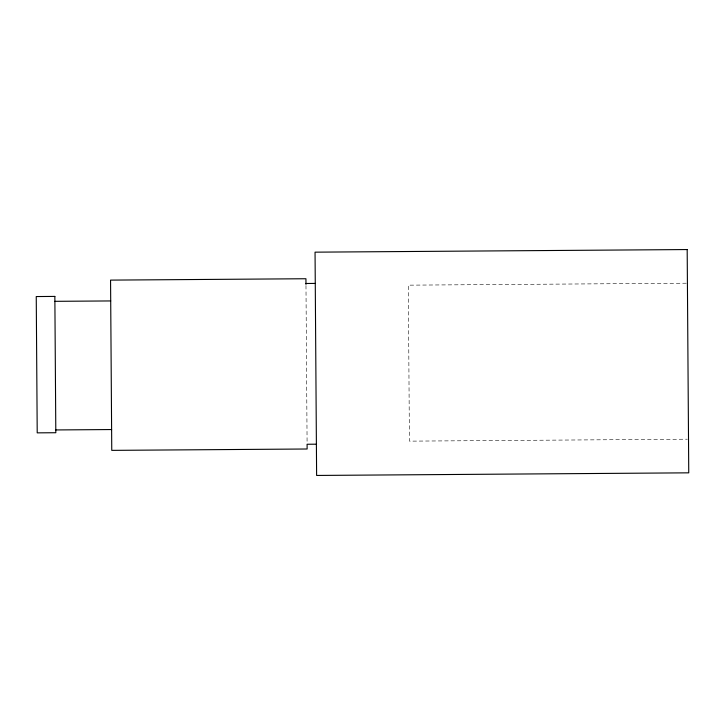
<?xml version="1.0" encoding="UTF-8"?>
<svg xmlns="http://www.w3.org/2000/svg" width="725" height="725" viewBox="0 0 725 725"><rect width="100%" height="100%" fill="white"/><g stroke="black" fill="none" stroke-linecap="round" stroke-linejoin="round"><path stroke-width="0.54" stroke-dasharray="3.62 2.72" d="M686.285 283.212L408.32 285.161L409.417 441.144L687.382 439.196M305.977 285.505L307.092 443.365"/><path stroke-width="1.09" d="M305.968 283.493L315.266 283.421M54.892 301.328L110.707 300.938M55.798 429.943L111.614 429.544M316.399 444.189L307.092 444.253L307.128 449.002L111.759 450.37L110.562 280.113L305.932 278.744L305.977 284.381M687.182 249.554L315.049 252.164L316.617 475.446L688.75 472.836L687.182 249.554M54.855 296.416L36.25 296.552L37.211 432.861L55.816 432.725L54.855 296.416"/></g></svg>
